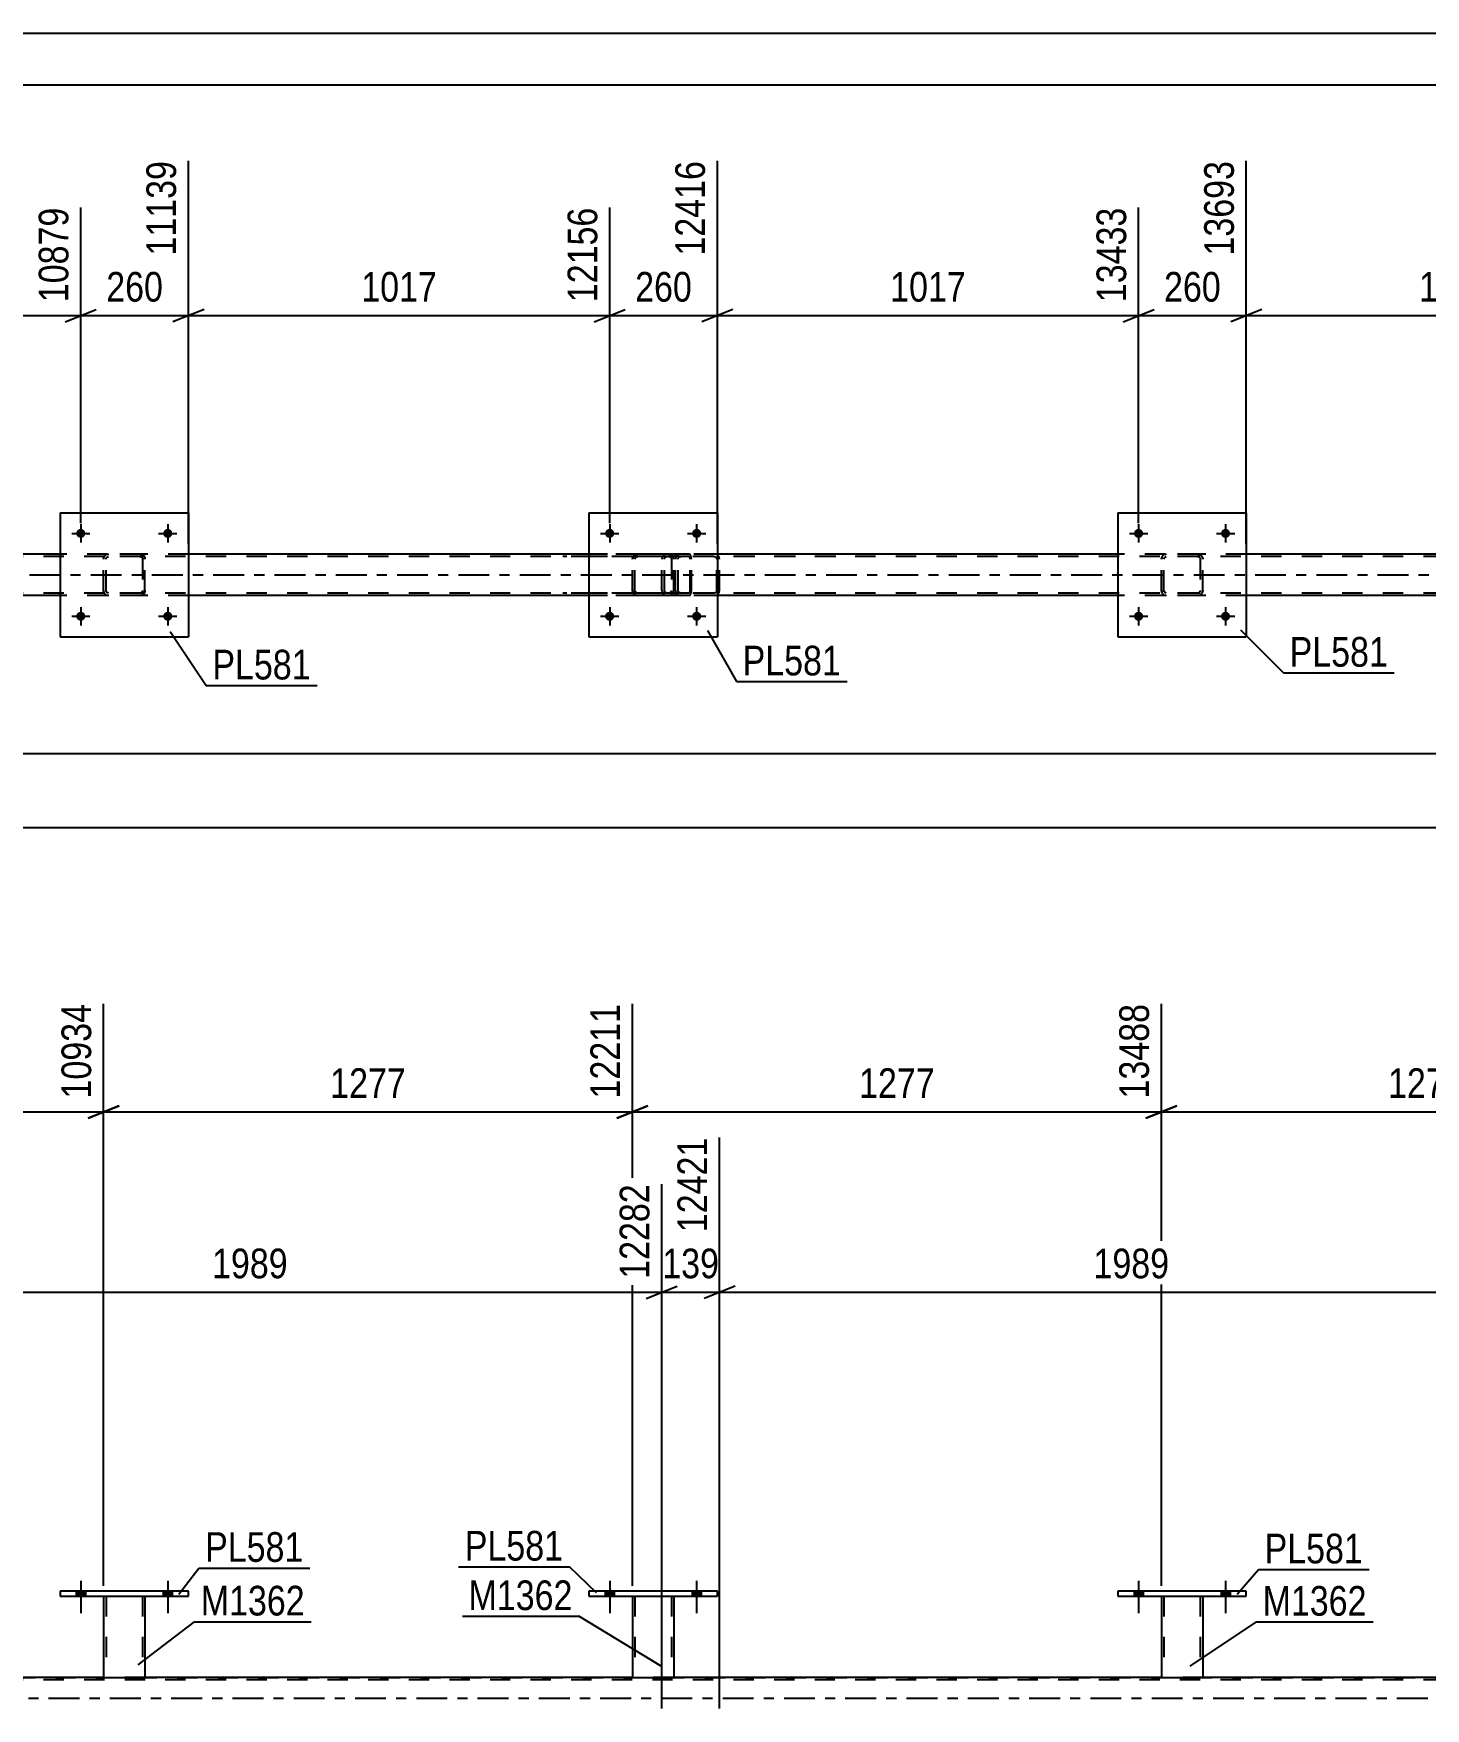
# Model space of a CAD drawing. Header units: millimetres. Extents: x 0 to 841, y 0 to 594.
# Drawn here: x 479.1 to 613.5, y 432.3 to 594 of the extents above; entities that cross this region are included whole.
import ezdxf

# ---------------------------------------------------------------- set-up
doc = ezdxf.new("R2010")
doc.units = ezdxf.units.MM
doc.linetypes.add('DXK_LINE_DOT2', pattern=[3.9198, 1.9599, -1.9599])
doc.linetypes.add('DXK_LINE_DOT3', pattern=[5.9187, 2.979, -0.9799, 0.9799, -0.9799])
doc.styles.add('Arial Narrow', font='ARIALN.TTF', dxfattribs={"height": 0.2})

# ---------------------------------------------------------------- blocks, each defined once
blk = doc.blocks.new('Unknown-103655098-1133')
at = {"color": 5, "linetype": 'Continuous'}
for p, q in [((841, 594), (0, 594)), ((836, 589), (5, 589))]:
    blk.add_line(p, q, dxfattribs=at)
blk = doc.blocks.new('Bolt-103655098-2986 - 2877')
at = {"linetype": 'Continuous'}
for points in [[(484.09, 545.73, -1), (483.21, 545.73, -1)], [(492.49, 545.73, -1), (491.61, 545.73, -1)]]:
    blk.add_hatch(color=1, dxfattribs=at).paths.add_polyline_path(points)
at = {"color": 1, "linetype": 'Continuous'}
for p, q in [((482.77, 545.73), (484.53, 545.73)), ((483.65, 546.61), (483.65, 544.85)), ((491.17, 545.73), (492.93, 545.73)), ((492.05, 546.61), (492.05, 544.85))]:
    blk.add_line(p, q, dxfattribs=at)
blk = doc.blocks.new('Part-103655098-2922 - 2877')
at = {"color": 7, "linetype": 'DXK_LINE_DOT2'}
for p, q in [((541.12, 543.44), (541.08, 543.25)), ((541.59, 543.73), (541.4, 543.7)), ((541.41, 543.42), (541.49, 543.47)), ((541.49, 543.47), (541.59, 543.49)), ((556.58, 543.73), (541.59, 543.73)), ((556.58, 543.49), (541.59, 543.49)), ((545.02, 543.7), (544.83, 543.73)), ((544.83, 543.49), (544.92, 543.47)), ((544.92, 543.47), (545.01, 543.42)), ((545.34, 543.25), (545.3, 543.44)), ((541.08, 540.21), (541.08, 543.25)), ((541.34, 543.25), (541.35, 543.34)), ((541.34, 540.21), (541.34, 543.25)), ((541.35, 543.34), (541.41, 543.42)), ((545.01, 543.42), (545.06, 543.34)), ((545.06, 543.34), (545.08, 543.25)), ((545.08, 540.21), (545.08, 543.25)), ((545.34, 540.21), (545.34, 543.25)), ((541.08, 540.21), (541.12, 540.03)), ((541.35, 540.12), (541.34, 540.21)), ((545.08, 540.21), (545.06, 540.12)), ((545.3, 540.03), (545.34, 540.21)), ((541.41, 540.04), (541.35, 540.12)), ((541.4, 539.77), (541.59, 539.73)), ((541.49, 539.99), (541.41, 540.04)), ((541.59, 539.97), (541.49, 539.99)), ((556.58, 539.97), (541.59, 539.97)), ((556.58, 539.73), (541.59, 539.73)), ((544.92, 539.99), (544.83, 539.97)), ((544.83, 539.73), (545.02, 539.77)), ((545.01, 540.04), (544.92, 539.99)), ((545.06, 540.12), (545.01, 540.04))]:
    blk.add_line(p, q, dxfattribs=at)
for centre, start, end in [((541.57, 543.23), 110.7583, 155.68), ((544.85, 543.23), 24.32, 69.2417), ((541.57, 540.23), 204.32, 249.2417), ((544.85, 540.23), 290.7583, 335.68)]:
    blk.add_arc(centre, 0.496, start, end, dxfattribs=at)
blk = doc.blocks.new('Part-103655098-3042 - 2877')
at = {"color": 7, "linetype": 'DXK_LINE_DOT2'}
for p, q in [((588.01, 543.25), (588.05, 543.44)), ((588.05, 543.44), (588.01, 543.25)), ((588.31, 543.7), (588.49, 543.73)), ((588.49, 543.73), (588.31, 543.7)), ((588.33, 543.42), (588.4, 543.47)), ((588.4, 543.47), (588.49, 543.49)), ((591.53, 543.73), (588.49, 543.73)), ((591.53, 543.49), (588.49, 543.49)), ((591.53, 543.73), (591.72, 543.7)), ((591.72, 543.7), (591.53, 543.73)), ((591.53, 543.49), (591.63, 543.47)), ((591.63, 543.47), (591.7, 543.42)), ((591.98, 543.44), (592.01, 543.25)), ((592.01, 543.25), (591.98, 543.44)), ((588.01, 540.21), (588.01, 543.25)), ((588.25, 543.25), (588.27, 543.34)), ((588.25, 540.21), (588.25, 543.25)), ((588.27, 543.34), (588.33, 543.42)), ((591.7, 543.42), (591.76, 543.34)), ((591.76, 543.34), (591.77, 543.25)), ((591.77, 543.25), (591.77, 540.21)), ((592.01, 540.21), (592.01, 543.25)), ((588.05, 540.03), (588.01, 540.21)), ((588.01, 540.21), (588.05, 540.03)), ((588.27, 540.12), (588.25, 540.21)), ((591.77, 540.21), (591.76, 540.12)), ((592.01, 540.21), (591.98, 540.03)), ((591.98, 540.03), (592.01, 540.21)), ((588.33, 540.04), (588.27, 540.12)), ((588.49, 539.73), (588.31, 539.77)), ((588.31, 539.77), (588.49, 539.73)), ((588.4, 539.99), (588.33, 540.04)), ((588.49, 539.97), (588.4, 539.99)), ((591.53, 539.97), (588.49, 539.97)), ((591.53, 539.73), (588.49, 539.73)), ((591.63, 539.99), (591.53, 539.97)), ((591.72, 539.77), (591.53, 539.73)), ((591.53, 539.73), (591.72, 539.77)), ((591.7, 540.04), (591.63, 539.99)), ((591.76, 540.12), (591.7, 540.04))]:
    blk.add_line(p, q, dxfattribs=at)
at = {"color": 7, "linetype": 'DXK_LINE_DOT3'}
blk.add_line((590.01, 541.73), (590.01, 541.73), dxfattribs=at)
at = {"color": 7, "linetype": 'DXK_LINE_DOT2'}
for centre, start, end in [((588.49, 543.25), 112.5, 157.5), ((588.49, 543.25), 112.5, 157.5), ((591.53, 543.25), 22.5, 67.5), ((591.53, 543.25), 22.5, 67.5), ((588.49, 540.21), 202.5, 247.5), ((588.49, 540.21), 202.5, 247.5), ((591.53, 540.21), 292.5, 337.5), ((591.53, 540.21), 292.5, 337.5)]:
    blk.add_arc(centre, 0.48, start, end, dxfattribs=at)
blk = doc.blocks.new('Part-103655098-2914 - 2877')
at = {"color": 7, "linetype": 'DXK_LINE_DOT2'}
for p, q in [((748.56, 543.49), (105.81, 543.49)), ((494.05, 543.73), (481.65, 543.73)), ((545.13, 543.73), (532.73, 543.73)), ((596.21, 543.73), (583.81, 543.73)), ((748.56, 539.97), (105.81, 539.97)), ((494.05, 539.73), (481.65, 539.73)), ((545.13, 539.73), (532.73, 539.73)), ((596.21, 539.73), (583.81, 539.73))]:
    blk.add_line(p, q, dxfattribs=at)
at = {"color": 2, "linetype": 'Continuous'}
for p, q in [((481.65, 543.73), (442.97, 543.73)), ((532.73, 543.73), (494.05, 543.73)), ((583.81, 543.73), (545.13, 543.73)), ((634.9, 543.73), (596.21, 543.73)), ((481.65, 539.73), (442.97, 539.73)), ((532.73, 539.73), (494.05, 539.73)), ((583.81, 539.73), (545.13, 539.73)), ((634.9, 539.73), (596.21, 539.73))]:
    blk.add_line(p, q, dxfattribs=at)
at = {"color": 7, "linetype": 'DXK_LINE_DOT3'}
blk.add_line((105.81, 541.73), (748.56, 541.73), dxfattribs=at)
blk = doc.blocks.new('Part-103655098-2933 - 2877')
at = {"color": 7, "linetype": 'DXK_LINE_DOT2'}
for p, q in [((542.36, 543.73), (530.2, 543.73)), ((542.36, 543.49), (530.2, 543.49)), ((539.8, 543.44), (539.76, 543.25)), ((540.26, 543.73), (540.07, 543.7)), ((540.09, 543.42), (540.17, 543.47)), ((540.17, 543.47), (540.26, 543.49)), ((541.08, 543.49), (541.08, 543.73)), ((542.46, 543.7), (542.36, 543.73)), ((542.36, 543.49), (542.41, 543.47)), ((542.41, 543.47), (542.45, 543.42)), ((542.55, 543.59), (542.46, 543.7)), ((542.61, 543.44), (542.55, 543.59)), ((542.63, 543.25), (542.61, 543.44)), ((539.76, 540.21), (539.76, 543.25)), ((540.01, 543.25), (540.03, 543.34)), ((540.01, 540.21), (540.01, 543.25)), ((540.03, 543.34), (540.09, 543.42)), ((542.45, 543.42), (542.48, 543.34)), ((542.48, 543.34), (542.49, 543.25)), ((542.49, 540.21), (542.49, 543.25)), ((542.63, 540.21), (542.63, 543.25)), ((539.76, 540.21), (539.8, 540.03)), ((540.03, 540.12), (540.01, 540.21)), ((542.49, 540.21), (542.48, 540.12)), ((542.61, 540.03), (542.63, 540.21)), ((542.36, 539.97), (530.2, 539.97)), ((542.36, 539.73), (530.2, 539.73)), ((540.09, 540.04), (540.03, 540.12)), ((540.07, 539.77), (540.26, 539.73)), ((540.17, 539.99), (540.09, 540.04)), ((540.26, 539.97), (540.17, 539.99)), ((541.08, 539.73), (541.08, 539.97)), ((542.41, 539.99), (542.36, 539.97)), ((542.36, 539.73), (542.46, 539.77)), ((542.45, 540.04), (542.41, 539.99)), ((542.48, 540.12), (542.45, 540.04)), ((542.46, 539.77), (542.55, 539.87)), ((542.55, 539.87), (542.61, 540.03))]:
    blk.add_line(p, q, dxfattribs=at)
for centre, start, end in [((540.25, 543.24), 111.1941, 156.1506), ((540.25, 540.23), 203.8494, 248.8059)]:
    blk.add_arc(centre, 0.492, start, end, dxfattribs=at)
blk = doc.blocks.new('Bolt-103655098-2987 - 2877')
at = {"linetype": 'Continuous'}
for points in [[(484.09, 537.73, -1), (483.21, 537.73, -1)], [(492.49, 537.73, -1), (491.61, 537.73, -1)]]:
    blk.add_hatch(color=1, dxfattribs=at).paths.add_polyline_path(points)
at = {"color": 1, "linetype": 'Continuous'}
for p, q in [((483.65, 538.61), (483.65, 536.85)), ((492.05, 538.61), (492.05, 536.85)), ((482.77, 537.73), (484.53, 537.73)), ((491.17, 537.73), (492.93, 537.73))]:
    blk.add_line(p, q, dxfattribs=at)
blk = doc.blocks.new('Part-103655098-3010 - 2877')
at = {"color": 2, "linetype": 'Continuous'}
for p, q in [((532.73, 547.73), (532.73, 535.73)), ((532.73, 547.73), (545.13, 547.73)), ((545.13, 547.73), (545.13, 535.73)), ((532.73, 535.73), (545.13, 535.73))]:
    blk.add_line(p, q, dxfattribs=at)
blk = doc.blocks.new('Part-103655098-3011 - 2877')
at = {"color": 7, "linetype": 'DXK_LINE_DOT2'}
for p, q in [((536.93, 543.25), (536.97, 543.44)), ((536.97, 543.44), (536.93, 543.25)), ((537.23, 543.7), (537.41, 543.73)), ((537.41, 543.73), (537.23, 543.7)), ((537.24, 543.42), (537.32, 543.47)), ((537.32, 543.47), (537.41, 543.49)), ((540.45, 543.73), (537.41, 543.73)), ((540.45, 543.49), (537.41, 543.49)), ((540.45, 543.73), (540.64, 543.7)), ((540.64, 543.7), (540.45, 543.73)), ((540.45, 543.49), (540.55, 543.47)), ((540.55, 543.47), (540.62, 543.42)), ((540.9, 543.44), (540.93, 543.25)), ((540.93, 543.25), (540.9, 543.44)), ((536.93, 540.21), (536.93, 543.25)), ((537.17, 543.25), (537.19, 543.34)), ((537.17, 540.21), (537.17, 543.25)), ((537.19, 543.34), (537.24, 543.42)), ((540.62, 543.42), (540.68, 543.34)), ((540.68, 543.34), (540.69, 543.25)), ((540.69, 543.25), (540.69, 540.21)), ((540.93, 540.21), (540.93, 543.25)), ((536.97, 540.03), (536.93, 540.21)), ((536.93, 540.21), (536.97, 540.03)), ((537.19, 540.12), (537.17, 540.21)), ((540.69, 540.21), (540.68, 540.12)), ((540.93, 540.21), (540.9, 540.03)), ((540.9, 540.03), (540.93, 540.21)), ((537.24, 540.04), (537.19, 540.12)), ((537.41, 539.73), (537.23, 539.77)), ((537.23, 539.77), (537.41, 539.73)), ((537.32, 539.99), (537.24, 540.04)), ((537.41, 539.97), (537.32, 539.99)), ((540.45, 539.97), (537.41, 539.97)), ((540.45, 539.73), (537.41, 539.73)), ((540.55, 539.99), (540.45, 539.97)), ((540.64, 539.77), (540.45, 539.73)), ((540.45, 539.73), (540.64, 539.77)), ((540.62, 540.04), (540.55, 539.99)), ((540.68, 540.12), (540.62, 540.04))]:
    blk.add_line(p, q, dxfattribs=at)
at = {"color": 7, "linetype": 'DXK_LINE_DOT3'}
blk.add_line((538.93, 541.73), (538.93, 541.73), dxfattribs=at)
at = {"color": 7, "linetype": 'DXK_LINE_DOT2'}
for centre, start, end in [((537.41, 543.25), 112.5, 157.5), ((537.41, 543.25), 112.5, 157.5), ((540.45, 543.25), 22.5, 67.5), ((540.45, 543.25), 22.5, 67.5), ((537.41, 540.21), 202.5, 247.5), ((537.41, 540.21), 202.5, 247.5), ((540.45, 540.21), 292.5, 337.5), ((540.45, 540.21), 292.5, 337.5)]:
    blk.add_arc(centre, 0.48, start, end, dxfattribs=at)
blk = doc.blocks.new('Part-103655098-3016 - 2877')
at = {"color": 2, "linetype": 'Continuous'}
for p, q in [((481.65, 547.73), (481.65, 535.73)), ((481.65, 547.73), (494.05, 547.73)), ((494.05, 547.73), (494.05, 535.73)), ((481.65, 535.73), (494.05, 535.73))]:
    blk.add_line(p, q, dxfattribs=at)
blk = doc.blocks.new('Part-103655098-3017 - 2877')
at = {"color": 7, "linetype": 'DXK_LINE_DOT2'}
for p, q in [((485.85, 543.25), (485.89, 543.44)), ((485.89, 543.44), (485.85, 543.25)), ((486.15, 543.7), (486.33, 543.73)), ((486.33, 543.73), (486.15, 543.7)), ((486.16, 543.42), (486.24, 543.47)), ((486.24, 543.47), (486.33, 543.49)), ((489.37, 543.73), (486.33, 543.73)), ((489.37, 543.49), (486.33, 543.49)), ((489.37, 543.73), (489.56, 543.7)), ((489.56, 543.7), (489.37, 543.73)), ((489.37, 543.49), (489.47, 543.47)), ((489.47, 543.47), (489.54, 543.42)), ((489.82, 543.44), (489.85, 543.25)), ((489.85, 543.25), (489.82, 543.44)), ((485.85, 540.21), (485.85, 543.25)), ((486.09, 543.25), (486.11, 543.34)), ((486.09, 540.21), (486.09, 543.25)), ((486.11, 543.34), (486.16, 543.42)), ((489.54, 543.42), (489.6, 543.34)), ((489.6, 543.34), (489.61, 543.25)), ((489.61, 543.25), (489.61, 540.21)), ((489.85, 540.21), (489.85, 543.25)), ((485.89, 540.03), (485.85, 540.21)), ((485.85, 540.21), (485.89, 540.03)), ((486.11, 540.12), (486.09, 540.21)), ((489.61, 540.21), (489.6, 540.12)), ((489.85, 540.21), (489.82, 540.03)), ((489.82, 540.03), (489.85, 540.21)), ((486.16, 540.04), (486.11, 540.12)), ((486.33, 539.73), (486.15, 539.77)), ((486.15, 539.77), (486.33, 539.73)), ((486.24, 539.99), (486.16, 540.04)), ((486.33, 539.97), (486.24, 539.99)), ((489.37, 539.97), (486.33, 539.97)), ((489.37, 539.73), (486.33, 539.73)), ((489.47, 539.99), (489.37, 539.97)), ((489.56, 539.77), (489.37, 539.73)), ((489.37, 539.73), (489.56, 539.77)), ((489.54, 540.04), (489.47, 539.99)), ((489.6, 540.12), (489.54, 540.04))]:
    blk.add_line(p, q, dxfattribs=at)
at = {"color": 7, "linetype": 'DXK_LINE_DOT3'}
blk.add_line((487.85, 541.73), (487.85, 541.73), dxfattribs=at)
at = {"color": 7, "linetype": 'DXK_LINE_DOT2'}
for centre, start, end in [((486.33, 543.25), 112.5, 157.5), ((486.33, 543.25), 112.5, 157.5), ((489.37, 543.25), 22.5, 67.5), ((489.37, 543.25), 22.5, 67.5), ((486.33, 540.21), 202.5, 247.5), ((486.33, 540.21), 202.5, 247.5), ((489.37, 540.21), 292.5, 337.5), ((489.37, 540.21), 292.5, 337.5)]:
    blk.add_arc(centre, 0.48, start, end, dxfattribs=at)
blk = doc.blocks.new('Part-103655098-3041 - 2877')
at = {"color": 2, "linetype": 'Continuous'}
for p, q in [((583.81, 547.73), (583.81, 535.73)), ((583.81, 547.73), (596.21, 547.73)), ((596.21, 547.73), (596.21, 535.73)), ((583.81, 535.73), (596.21, 535.73))]:
    blk.add_line(p, q, dxfattribs=at)
blk = doc.blocks.new('Bolt-103655098-3081 - 2877')
at = {"linetype": 'Continuous'}
for points in [[(586.25, 545.73, -1), (585.37, 545.73, -1)], [(594.65, 545.73, -1), (593.77, 545.73, -1)]]:
    blk.add_hatch(color=1, dxfattribs=at).paths.add_polyline_path(points)
at = {"color": 1, "linetype": 'Continuous'}
for p, q in [((584.93, 545.73), (586.69, 545.73)), ((585.81, 546.61), (585.81, 544.85)), ((593.33, 545.73), (595.09, 545.73)), ((594.21, 546.61), (594.21, 544.85))]:
    blk.add_line(p, q, dxfattribs=at)
blk = doc.blocks.new('Bolt-103655098-3082 - 2877')
at = {"linetype": 'Continuous'}
for points in [[(586.25, 537.73, -1), (585.37, 537.73, -1)], [(594.65, 537.73, -1), (593.77, 537.73, -1)]]:
    blk.add_hatch(color=1, dxfattribs=at).paths.add_polyline_path(points)
at = {"color": 1, "linetype": 'Continuous'}
for p, q in [((585.81, 538.61), (585.81, 536.85)), ((594.21, 538.61), (594.21, 536.85)), ((584.93, 537.73), (586.69, 537.73)), ((593.33, 537.73), (595.09, 537.73))]:
    blk.add_line(p, q, dxfattribs=at)
blk = doc.blocks.new('Bolt-103655098-3083 - 2877')
at = {"linetype": 'Continuous'}
for points in [[(535.17, 545.73, -1), (534.29, 545.73, -1)], [(543.57, 545.73, -1), (542.69, 545.73, -1)]]:
    blk.add_hatch(color=1, dxfattribs=at).paths.add_polyline_path(points)
at = {"color": 1, "linetype": 'Continuous'}
for p, q in [((533.85, 545.73), (535.61, 545.73)), ((534.73, 546.61), (534.73, 544.85)), ((542.25, 545.73), (544.01, 545.73)), ((543.13, 546.61), (543.13, 544.85))]:
    blk.add_line(p, q, dxfattribs=at)
blk = doc.blocks.new('Bolt-103655098-3084 - 2877')
at = {"linetype": 'Continuous'}
for points in [[(535.17, 537.73, -1), (534.29, 537.73, -1)], [(543.57, 537.73, -1), (542.69, 537.73, -1)]]:
    blk.add_hatch(color=1, dxfattribs=at).paths.add_polyline_path(points)
at = {"color": 1, "linetype": 'Continuous'}
for p, q in [((534.73, 538.61), (534.73, 536.85)), ((543.13, 538.61), (543.13, 536.85)), ((533.85, 537.73), (535.61, 537.73)), ((542.25, 537.73), (544.01, 537.73))]:
    blk.add_line(p, q, dxfattribs=at)
blk = doc.blocks.new('Bolt-103655098-3781 - 3748')
at = {"linetype": 'Continuous'}
for points in [[(483.21, 443.11), (484.09, 443.11), (484.09, 443.59), (483.21, 443.59)], [(491.61, 443.11), (492.49, 443.11), (492.49, 443.59), (491.61, 443.59)]]:
    blk.add_hatch(color=1, dxfattribs=at).paths.add_polyline_path(points)
at = {"color": 1, "linetype": 'Continuous'}
for p, q in [((483.21, 443.59), (483.21, 443.11)), ((483.65, 444.59), (483.65, 441.47)), ((484.09, 443.59), (484.09, 443.11)), ((491.61, 443.59), (491.61, 443.11)), ((492.05, 444.59), (492.05, 441.47)), ((492.49, 443.59), (492.49, 443.11))]:
    blk.add_line(p, q, dxfattribs=at)
blk = doc.blocks.new('Bolt-103655098-3762 - 3748')
at = {"linetype": 'Continuous'}
for points in [[(534.29, 443.11), (535.17, 443.11), (535.17, 443.59), (534.29, 443.59)], [(542.69, 443.11), (543.57, 443.11), (543.57, 443.59), (542.69, 443.59)]]:
    blk.add_hatch(color=1, dxfattribs=at).paths.add_polyline_path(points)
at = {"color": 1, "linetype": 'Continuous'}
for p, q in [((534.29, 443.59), (534.29, 443.11)), ((534.73, 444.59), (534.73, 441.47)), ((535.17, 443.59), (535.17, 443.11)), ((542.69, 443.59), (542.69, 443.11)), ((543.13, 444.59), (543.13, 441.47)), ((543.57, 443.59), (543.57, 443.11))]:
    blk.add_line(p, q, dxfattribs=at)
blk = doc.blocks.new('Bolt-103655098-3763 - 3748')
at = {"linetype": 'Continuous'}
for points in [[(585.37, 443.11), (586.25, 443.11), (586.25, 443.59), (585.37, 443.59)], [(593.77, 443.11), (594.65, 443.11), (594.65, 443.59), (593.77, 443.59)]]:
    blk.add_hatch(color=1, dxfattribs=at).paths.add_polyline_path(points)
at = {"color": 1, "linetype": 'Continuous'}
for p, q in [((585.37, 443.59), (585.37, 443.11)), ((585.81, 444.59), (585.81, 441.47)), ((586.25, 443.59), (586.25, 443.11)), ((593.77, 443.59), (593.77, 443.11)), ((594.21, 444.59), (594.21, 441.47)), ((594.65, 443.59), (594.65, 443.11))]:
    blk.add_line(p, q, dxfattribs=at)
blk = doc.blocks.new('Bolt-103655098-3764 - 3748')
at = {"linetype": 'Continuous'}
for points in [[(585.37, 443.11), (586.25, 443.11), (586.25, 443.59), (585.37, 443.59)], [(593.77, 443.11), (594.65, 443.11), (594.65, 443.59), (593.77, 443.59)]]:
    blk.add_hatch(color=1, dxfattribs=at).paths.add_polyline_path(points)
at = {"color": 1, "linetype": 'Continuous'}
for p, q in [((585.37, 443.59), (585.37, 443.11)), ((585.81, 444.59), (585.81, 441.47)), ((586.25, 443.59), (586.25, 443.11)), ((593.77, 443.59), (593.77, 443.11)), ((594.21, 444.59), (594.21, 441.47)), ((594.65, 443.59), (594.65, 443.11))]:
    blk.add_line(p, q, dxfattribs=at)
blk = doc.blocks.new('Part-103655098-3855 - 3748')
at = {"color": 2, "linetype": 'Continuous'}
for p, q in [((536.93, 443.11), (536.93, 435.27)), ((540.93, 443.11), (540.93, 435.27)), ((536.93, 435.27), (540.93, 435.27))]:
    blk.add_line(p, q, dxfattribs=at)
at = {"color": 7, "linetype": 'DXK_LINE_DOT2'}
for p, q in [((536.93, 443.11), (540.93, 443.11)), ((536.93, 443.11), (536.93, 443.11)), ((536.93, 443.11), (536.93, 443.11)), ((537.17, 443.11), (537.17, 435.27)), ((540.69, 443.11), (540.69, 435.27)), ((540.93, 443.11), (540.93, 443.11)), ((540.93, 443.11), (540.93, 443.11)), ((540.64, 435.27), (540.68, 435.27)), ((540.64, 435.27), (540.68, 435.27)), ((540.68, 435.27), (540.69, 435.27)), ((540.68, 435.27), (540.69, 435.27))]:
    blk.add_line(p, q, dxfattribs=at)
blk = doc.blocks.new('Bolt-103655098-3782 - 3748')
at = {"linetype": 'Continuous'}
for points in [[(483.21, 443.11), (484.09, 443.11), (484.09, 443.59), (483.21, 443.59)], [(491.61, 443.11), (492.49, 443.11), (492.49, 443.59), (491.61, 443.59)]]:
    blk.add_hatch(color=1, dxfattribs=at).paths.add_polyline_path(points)
at = {"color": 1, "linetype": 'Continuous'}
for p, q in [((483.21, 443.59), (483.21, 443.11)), ((483.65, 444.59), (483.65, 441.47)), ((484.09, 443.59), (484.09, 443.11)), ((491.61, 443.59), (491.61, 443.11)), ((492.05, 444.59), (492.05, 441.47)), ((492.49, 443.59), (492.49, 443.11))]:
    blk.add_line(p, q, dxfattribs=at)
blk = doc.blocks.new('Bolt-103655098-3783 - 3748')
at = {"linetype": 'Continuous'}
for points in [[(534.29, 443.11), (535.17, 443.11), (535.17, 443.59), (534.29, 443.59)], [(542.69, 443.11), (543.57, 443.11), (543.57, 443.59), (542.69, 443.59)]]:
    blk.add_hatch(color=1, dxfattribs=at).paths.add_polyline_path(points)
at = {"color": 1, "linetype": 'Continuous'}
for p, q in [((534.29, 443.59), (534.29, 443.11)), ((534.73, 444.59), (534.73, 441.47)), ((535.17, 443.59), (535.17, 443.11)), ((542.69, 443.59), (542.69, 443.11)), ((543.13, 444.59), (543.13, 441.47)), ((543.57, 443.59), (543.57, 443.11))]:
    blk.add_line(p, q, dxfattribs=at)
blk = doc.blocks.new('Part-103655098-3860 - 3748')
at = {"color": 2, "linetype": 'Continuous'}
for p, q in [((532.73, 443.59), (532.73, 443.11)), ((545.13, 443.59), (532.73, 443.59)), ((545.13, 443.11), (545.13, 443.59)), ((532.73, 443.11), (545.13, 443.11))]:
    blk.add_line(p, q, dxfattribs=at)
blk = doc.blocks.new('Part-103655098-3912 - 3748')
at = {"color": 2, "linetype": 'Continuous'}
for p, q in [((485.85, 443.11), (485.85, 435.27)), ((489.85, 443.11), (489.85, 435.27)), ((485.85, 435.27), (489.85, 435.27))]:
    blk.add_line(p, q, dxfattribs=at)
at = {"color": 7, "linetype": 'DXK_LINE_DOT2'}
for p, q in [((485.85, 443.11), (489.85, 443.11)), ((485.85, 443.11), (485.85, 443.11)), ((485.85, 443.11), (485.85, 443.11)), ((486.09, 443.11), (486.09, 435.27)), ((489.61, 443.11), (489.61, 435.27)), ((489.85, 443.11), (489.85, 443.11)), ((489.85, 443.11), (489.85, 443.11)), ((489.56, 435.27), (489.6, 435.27)), ((489.56, 435.27), (489.6, 435.27)), ((489.6, 435.27), (489.61, 435.27)), ((489.6, 435.27), (489.61, 435.27))]:
    blk.add_line(p, q, dxfattribs=at)
blk = doc.blocks.new('Part-103655098-3870 - 3748')
at = {"color": 2, "linetype": 'Continuous'}
for p, q in [((588.01, 443.11), (588.01, 435.27)), ((592.01, 443.11), (592.01, 435.27)), ((588.01, 435.27), (592.01, 435.27))]:
    blk.add_line(p, q, dxfattribs=at)
at = {"color": 7, "linetype": 'DXK_LINE_DOT2'}
for p, q in [((588.01, 443.11), (592.01, 443.11)), ((588.01, 443.11), (588.01, 443.11)), ((588.01, 443.11), (588.01, 443.11)), ((588.25, 443.11), (588.25, 435.27)), ((591.77, 443.11), (591.77, 435.27)), ((592.01, 443.11), (592.01, 443.11)), ((592.01, 443.11), (592.01, 443.11)), ((591.72, 435.27), (591.76, 435.27)), ((591.72, 435.27), (591.76, 435.27)), ((591.76, 435.27), (591.77, 435.27)), ((591.76, 435.27), (591.77, 435.27))]:
    blk.add_line(p, q, dxfattribs=at)
blk = doc.blocks.new('Part-103655098-3875 - 3748')
at = {"color": 2, "linetype": 'Continuous'}
for p, q in [((583.81, 443.59), (583.81, 443.11)), ((596.21, 443.59), (583.81, 443.59)), ((596.21, 443.11), (596.21, 443.59)), ((583.81, 443.11), (596.21, 443.11))]:
    blk.add_line(p, q, dxfattribs=at)
blk = doc.blocks.new('Part-103655098-3917 - 3748')
at = {"color": 2, "linetype": 'Continuous'}
for p, q in [((481.65, 443.59), (481.65, 443.11)), ((494.05, 443.59), (481.65, 443.59)), ((494.05, 443.11), (494.05, 443.59)), ((481.65, 443.11), (494.05, 443.11))]:
    blk.add_line(p, q, dxfattribs=at)
blk = doc.blocks.new('Part-103655098-3988 - 3748')
at = {"color": 7, "linetype": 'DXK_LINE_DOT2'}
for p, q in [((179.37, 435.27), (748.56, 435.27)), ((489.85, 435.27), (485.85, 435.27)), ((540.93, 435.27), (536.93, 435.27)), ((592.02, 435.27), (588.01, 435.27)), ((748.56, 435.03), (48.48, 435.03))]:
    blk.add_line(p, q, dxfattribs=at)
at = {"color": 2, "linetype": 'Continuous'}
for p, q in [((485.85, 435.27), (438.77, 435.27)), ((536.93, 435.27), (489.85, 435.27)), ((588.01, 435.27), (540.93, 435.27)), ((639.1, 435.27), (592.02, 435.27))]:
    blk.add_line(p, q, dxfattribs=at)
at = {"color": 7, "linetype": 'DXK_LINE_DOT3'}
blk.add_line((48.48, 433.27), (748.56, 433.27), dxfattribs=at)
blk = doc.blocks.new('StraightDimension-103655098-3286 - 2877')
at = {"color": 7, "linetype": 'Continuous'}
for p, q in [((442.97, 544.73), (442.97, 579.87)), ((483.65, 546.73), (483.65, 577.2)), ((444.47, 567.36), (441.47, 566.16)), ((442.97, 566.76), (483.65, 566.76)), ((482.15, 566.16), (485.15, 567.36))]:
    blk.add_line(p, q, dxfattribs=at)
at = {"color": 0, "linetype": 'Continuous'}
blk.add_wipeout([(483.05, 577.8), (478.85, 577.8), (478.85, 567.46), (483.05, 567.46)], dxfattribs=at)
at = {"color": 0}
blk.add_wipeout([(467.57, 567.51), (467.57, 571.71), (459.06, 571.71), (459.06, 567.51)], dxfattribs=at)
at = {"color": 3, "linetype": 'Continuous', "style": 'Arial Narrow'}
blk.add_text('10879', height=2.863, rotation=90.0002, dxfattribs=at).set_placement((482.45, 568.06))
at = {"color": 3, "style": 'Arial Narrow'}
blk.add_text('1017', height=2.863, dxfattribs=at).set_placement((459.66, 568.11))
blk = doc.blocks.new('StraightDimension-103655098-8106 - 2877')
at = {"color": 7, "linetype": 'Continuous'}
blk.add_line((63.89, 524.48), (748.56, 524.48), dxfattribs=at)
blk = doc.blocks.new('StraightDimension-103655098-3178 - 2877')
at = {"color": 7, "linetype": 'Continuous'}
for p, q in [((596.21, 544.73), (596.21, 581.7)), ((636.9, 546.73), (636.9, 577.2)), ((597.71, 567.36), (594.71, 566.16)), ((596.21, 566.76), (636.9, 566.76)), ((635.4, 566.16), (638.4, 567.36))]:
    blk.add_line(p, q, dxfattribs=at)
at = {"color": 0, "linetype": 'Continuous'}
blk.add_wipeout([(636.3, 577.8), (632.1, 577.8), (632.1, 567.46), (636.3, 567.46)], dxfattribs=at)
at = {"color": 0}
blk.add_wipeout([(620.81, 567.51), (620.81, 571.71), (612.3, 571.71), (612.3, 567.51)], dxfattribs=at)
at = {"color": 3, "linetype": 'Continuous', "style": 'Arial Narrow'}
blk.add_text('14710', height=2.863, rotation=90.0002, dxfattribs=at).set_placement((635.7, 568.06))
at = {"color": 3, "style": 'Arial Narrow'}
blk.add_text('1017', height=2.863, dxfattribs=at).set_placement((612.9, 568.11))
blk = doc.blocks.new('StraightDimension-103655098-3196 - 2877')
at = {"color": 7, "linetype": 'Continuous'}
for p, q in [((596.21, 544.73), (596.21, 581.7)), ((585.81, 546.73), (585.81, 577.2)), ((584.31, 566.16), (587.31, 567.36)), ((585.81, 566.76), (596.21, 566.76)), ((597.71, 567.36), (594.71, 566.16))]:
    blk.add_line(p, q, dxfattribs=at)
at = {"color": 0}
blk.add_wipeout([(594.36, 567.51), (594.36, 571.71), (587.67, 571.71), (587.67, 567.51)], dxfattribs=at)
at = {"color": 3, "style": 'Arial Narrow'}
blk.add_text('260', height=2.863, dxfattribs=at).set_placement((588.27, 568.11))
at = {"color": 0, "linetype": 'Continuous'}
blk.add_wipeout([(595.61, 582.3), (591.41, 582.3), (591.41, 571.96), (595.61, 571.96)], dxfattribs=at)
at = {"color": 3, "linetype": 'Continuous', "style": 'Arial Narrow'}
blk.add_text('13693', height=2.863, rotation=90.0002, dxfattribs=at).set_placement((595.01, 572.56))
blk = doc.blocks.new('StraightDimension-103655098-3214 - 2877')
at = {"color": 7, "linetype": 'Continuous'}
for p, q in [((545.13, 544.73), (545.13, 581.7)), ((585.81, 546.73), (585.81, 577.2)), ((546.63, 567.36), (543.63, 566.16)), ((545.13, 566.76), (585.81, 566.76)), ((584.31, 566.16), (587.31, 567.36))]:
    blk.add_line(p, q, dxfattribs=at)
at = {"color": 0, "linetype": 'Continuous'}
blk.add_wipeout([(585.21, 577.8), (581.01, 577.8), (581.01, 567.46), (585.21, 567.46)], dxfattribs=at)
at = {"color": 0}
blk.add_wipeout([(569.73, 567.51), (569.73, 571.71), (561.22, 571.71), (561.22, 567.51)], dxfattribs=at)
at = {"color": 3, "linetype": 'Continuous', "style": 'Arial Narrow'}
blk.add_text('13433', height=2.863, rotation=90.0002, dxfattribs=at).set_placement((584.61, 568.06))
at = {"color": 3, "style": 'Arial Narrow'}
blk.add_text('1017', height=2.863, dxfattribs=at).set_placement((561.82, 568.11))
blk = doc.blocks.new('StraightDimension-103655098-3232 - 2877')
at = {"color": 7, "linetype": 'Continuous'}
for p, q in [((545.13, 544.73), (545.13, 581.7)), ((534.73, 546.73), (534.73, 577.2)), ((533.23, 566.16), (536.23, 567.36)), ((534.73, 566.76), (545.13, 566.76)), ((546.63, 567.36), (543.63, 566.16))]:
    blk.add_line(p, q, dxfattribs=at)
at = {"color": 0}
blk.add_wipeout([(543.28, 567.51), (543.28, 571.71), (536.59, 571.71), (536.59, 567.51)], dxfattribs=at)
at = {"color": 3, "style": 'Arial Narrow'}
blk.add_text('260', height=2.863, dxfattribs=at).set_placement((537.19, 568.11))
at = {"color": 0, "linetype": 'Continuous'}
blk.add_wipeout([(544.53, 582.3), (540.33, 582.3), (540.33, 571.96), (544.53, 571.96)], dxfattribs=at)
at = {"color": 3, "linetype": 'Continuous', "style": 'Arial Narrow'}
blk.add_text('12416', height=2.863, rotation=90.0002, dxfattribs=at).set_placement((543.93, 572.56))
blk = doc.blocks.new('StraightDimension-103655098-3250 - 2877')
at = {"color": 7, "linetype": 'Continuous'}
for p, q in [((494.05, 544.73), (494.05, 581.7)), ((534.73, 546.73), (534.73, 577.2)), ((495.55, 567.36), (492.55, 566.16)), ((494.05, 566.76), (534.73, 566.76)), ((533.23, 566.16), (536.23, 567.36))]:
    blk.add_line(p, q, dxfattribs=at)
at = {"color": 0, "linetype": 'Continuous'}
blk.add_wipeout([(534.13, 577.8), (529.93, 577.8), (529.93, 567.46), (534.13, 567.46)], dxfattribs=at)
at = {"color": 0}
blk.add_wipeout([(518.65, 567.51), (518.65, 571.71), (510.14, 571.71), (510.14, 567.51)], dxfattribs=at)
at = {"color": 3, "linetype": 'Continuous', "style": 'Arial Narrow'}
blk.add_text('12156', height=2.863, rotation=90.0002, dxfattribs=at).set_placement((533.53, 568.06))
at = {"color": 3, "style": 'Arial Narrow'}
blk.add_text('1017', height=2.863, dxfattribs=at).set_placement((510.74, 568.11))
blk = doc.blocks.new('StraightDimension-103655098-3268 - 2877')
at = {"color": 7, "linetype": 'Continuous'}
for p, q in [((494.05, 544.73), (494.05, 581.7)), ((483.65, 546.73), (483.65, 577.2)), ((482.15, 566.16), (485.15, 567.36)), ((483.65, 566.76), (494.05, 566.76)), ((495.55, 567.36), (492.55, 566.16))]:
    blk.add_line(p, q, dxfattribs=at)
at = {"color": 0}
blk.add_wipeout([(492.2, 567.51), (492.2, 571.71), (485.51, 571.71), (485.51, 567.51)], dxfattribs=at)
at = {"color": 3, "style": 'Arial Narrow'}
blk.add_text('260', height=2.863, dxfattribs=at).set_placement((486.11, 568.11))
at = {"color": 0, "linetype": 'Continuous'}
blk.add_wipeout([(493.45, 582.3), (489.25, 582.3), (489.25, 571.96), (493.45, 571.96)], dxfattribs=at)
at = {"color": 3, "linetype": 'Continuous', "style": 'Arial Narrow'}
blk.add_text('11139', height=2.863, rotation=90.0002, dxfattribs=at).set_placement((492.85, 572.56))
blk = doc.blocks.new('StraightDimension-103655098-3628 - 2877')
at = {"color": 7, "linetype": 'Continuous'}
blk.add_line((63.25, 517.33), (749.2, 517.33), dxfattribs=at)
blk = doc.blocks.new('StraightDimension-103655098-10876 - 3748')
at = {"color": 7, "linetype": 'Continuous'}
for p, q in [((545.34, 432.27), (545.34, 487.4)), ((539.76, 432.27), (539.76, 482.9)), ((538.26, 471.86), (541.26, 473.06)), ((539.76, 472.46), (545.34, 472.46)), ((546.84, 473.06), (543.84, 471.86))]:
    blk.add_line(p, q, dxfattribs=at)
at = {"color": 0}
blk.add_wipeout([(545.89, 473.21), (545.89, 477.41), (539.21, 477.41), (539.21, 473.21)], dxfattribs=at)
at = {"color": 3, "style": 'Arial Narrow'}
blk.add_text('139', height=2.863, dxfattribs=at).set_placement((539.81, 473.81))
at = {"color": 0, "linetype": 'Continuous'}
blk.add_wipeout([(544.74, 488), (540.54, 488), (540.54, 477.66), (544.74, 477.66)], dxfattribs=at)
at = {"color": 3, "linetype": 'Continuous', "style": 'Arial Narrow'}
blk.add_text('12421', height=2.863, rotation=90.0002, dxfattribs=at).set_placement((544.14, 478.26))
blk = doc.blocks.new('StraightDimension-103655098-8944 - 3748')
at = {"color": 7, "linetype": 'Continuous'}
for p, q in [((536.93, 444.11), (536.93, 500.31)), ((588.01, 444.11), (588.01, 500.31)), ((538.43, 490.47), (535.43, 489.27)), ((586.51, 489.27), (589.51, 490.47)), ((536.93, 489.87), (588.01, 489.87))]:
    blk.add_line(p, q, dxfattribs=at)
at = {"color": 0, "linetype": 'Continuous'}
blk.add_wipeout([(587.41, 500.91), (583.21, 500.91), (583.21, 490.57), (587.41, 490.57)], dxfattribs=at)
at = {"color": 0}
blk.add_wipeout([(566.73, 490.62), (566.73, 494.82), (558.22, 494.82), (558.22, 490.62)], dxfattribs=at)
at = {"color": 3, "linetype": 'Continuous', "style": 'Arial Narrow'}
blk.add_text('13488', height=2.863, rotation=90.0002, dxfattribs=at).set_placement((586.81, 491.17))
at = {"color": 3, "style": 'Arial Narrow'}
blk.add_text('1277', height=2.863, dxfattribs=at).set_placement((558.82, 491.22))
blk = doc.blocks.new('StraightDimension-103655098-8943 - 3748')
at = {"color": 7, "linetype": 'Continuous'}
for p, q in [((588.01, 444.11), (588.01, 500.31)), ((639.1, 444.11), (639.1, 500.31)), ((589.51, 490.47), (586.51, 489.27)), ((637.6, 489.27), (640.6, 490.47)), ((588.01, 489.87), (639.1, 489.87))]:
    blk.add_line(p, q, dxfattribs=at)
at = {"color": 0, "linetype": 'Continuous'}
blk.add_wipeout([(638.5, 500.91), (634.3, 500.91), (634.3, 490.57), (638.5, 490.57)], dxfattribs=at)
at = {"color": 0}
blk.add_wipeout([(617.81, 490.62), (617.81, 494.82), (609.3, 494.82), (609.3, 490.62)], dxfattribs=at)
at = {"color": 3, "linetype": 'Continuous', "style": 'Arial Narrow'}
blk.add_text('14765', height=2.863, rotation=90.0002, dxfattribs=at).set_placement((637.9, 491.17))
at = {"color": 3, "style": 'Arial Narrow'}
blk.add_text('1277', height=2.863, dxfattribs=at).set_placement((609.9, 491.22))
blk = doc.blocks.new('StraightDimension-103655098-8945 - 3748')
at = {"color": 7, "linetype": 'Continuous'}
for p, q in [((485.85, 444.11), (485.85, 500.31)), ((536.93, 444.11), (536.93, 500.31)), ((487.35, 490.47), (484.35, 489.27)), ((535.43, 489.27), (538.43, 490.47)), ((485.85, 489.87), (536.93, 489.87))]:
    blk.add_line(p, q, dxfattribs=at)
at = {"color": 0, "linetype": 'Continuous'}
blk.add_wipeout([(536.33, 500.91), (532.13, 500.91), (532.13, 490.57), (536.33, 490.57)], dxfattribs=at)
at = {"color": 0}
blk.add_wipeout([(515.65, 490.62), (515.65, 494.82), (507.14, 494.82), (507.14, 490.62)], dxfattribs=at)
at = {"color": 3, "linetype": 'Continuous', "style": 'Arial Narrow'}
blk.add_text('12211', height=2.863, rotation=90.0002, dxfattribs=at).set_placement((535.73, 491.17))
at = {"color": 3, "style": 'Arial Narrow'}
blk.add_text('1277', height=2.863, dxfattribs=at).set_placement((507.74, 491.22))
blk = doc.blocks.new('StraightDimension-103655098-8946 - 3748')
at = {"color": 7, "linetype": 'Continuous'}
for p, q in [((485.85, 444.11), (485.85, 500.31)), ((434.77, 444.11), (434.77, 498.48)), ((436.27, 490.47), (433.27, 489.27)), ((484.35, 489.27), (487.35, 490.47)), ((434.77, 489.87), (485.85, 489.87))]:
    blk.add_line(p, q, dxfattribs=at)
at = {"color": 0, "linetype": 'Continuous'}
blk.add_wipeout([(485.25, 500.91), (481.05, 500.91), (481.05, 490.57), (485.25, 490.57)], dxfattribs=at)
at = {"color": 0}
blk.add_wipeout([(464.57, 490.62), (464.57, 494.82), (456.06, 494.82), (456.06, 490.62)], dxfattribs=at)
at = {"color": 3, "linetype": 'Continuous', "style": 'Arial Narrow'}
blk.add_text('10934', height=2.863, rotation=90.0002, dxfattribs=at).set_placement((484.65, 491.17))
at = {"color": 3, "style": 'Arial Narrow'}
blk.add_text('1277', height=2.863, dxfattribs=at).set_placement((456.66, 491.22))
blk = doc.blocks.new('StraightDimension-103655098-10875 - 3748')
at = {"color": 7, "linetype": 'Continuous'}
for p, q in [((545.34, 432.27), (545.34, 487.4)), ((624.9, 432.27), (624.9, 482.9)), ((546.84, 473.06), (543.84, 471.86)), ((545.34, 472.46), (624.9, 472.46)), ((623.4, 471.86), (626.4, 473.06))]:
    blk.add_line(p, q, dxfattribs=at)
at = {"color": 0, "linetype": 'Continuous'}
blk.add_wipeout([(624.3, 483.5), (620.1, 483.5), (620.1, 473.16), (624.3, 473.16)], dxfattribs=at)
at = {"color": 0}
blk.add_wipeout([(589.37, 473.21), (589.37, 477.41), (580.86, 477.41), (580.86, 473.21)], dxfattribs=at)
at = {"color": 3, "linetype": 'Continuous', "style": 'Arial Narrow'}
blk.add_text('14410', height=2.863, rotation=90.0002, dxfattribs=at).set_placement((623.7, 473.76))
at = {"color": 3, "style": 'Arial Narrow'}
blk.add_text('1989', height=2.863, dxfattribs=at).set_placement((581.46, 473.81))
blk = doc.blocks.new('StraightDimension-103655098-10877 - 3748')
at = {"color": 7, "linetype": 'Continuous'}
for p, q in [((460.2, 432.27), (460.2, 487.4)), ((539.76, 432.27), (539.76, 482.9)), ((461.7, 473.06), (458.7, 471.86)), ((460.2, 472.46), (539.76, 472.46)), ((538.26, 471.86), (541.26, 473.06))]:
    blk.add_line(p, q, dxfattribs=at)
at = {"color": 0, "linetype": 'Continuous'}
blk.add_wipeout([(539.16, 483.5), (534.96, 483.5), (534.96, 473.16), (539.16, 473.16)], dxfattribs=at)
at = {"color": 0}
blk.add_wipeout([(504.24, 473.21), (504.24, 477.41), (495.73, 477.41), (495.73, 473.21)], dxfattribs=at)
at = {"color": 3, "linetype": 'Continuous', "style": 'Arial Narrow'}
blk.add_text('12282', height=2.863, rotation=90.0002, dxfattribs=at).set_placement((538.56, 473.76))
at = {"color": 3, "style": 'Arial Narrow'}
blk.add_text('1989', height=2.863, dxfattribs=at).set_placement((496.33, 473.81))
blk = doc.blocks.new('Mark-103655098-3006 - 2877')
at = {"color": 0}
blk.add_wipeout([(557.07, 532.02), (557.07, 535.02), (547.57, 535.02), (547.57, 532.02)], dxfattribs=at)
blk.add_wipeout([(557.07, 532.02), (557.07, 535.02), (547.57, 535.02), (547.57, 532.02)], dxfattribs=at)
at = {"color": 30, "linetype": 'Continuous'}
for p, q in [((544.19, 536.34), (546.97, 531.42)), ((546.97, 531.42), (557.67, 531.42))]:
    blk.add_line(p, q, dxfattribs=at)
at = {"color": 3, "style": 'Arial Narrow'}
blk.add_text('PL581', height=2.863, dxfattribs=at).set_placement((547.57, 532.02))
blk = doc.blocks.new('Mark-103655098-3037 - 2877')
at = {"color": 0}
blk.add_wipeout([(609.9, 532.86), (609.9, 535.86), (600.4, 535.86), (600.4, 532.86)], dxfattribs=at)
blk.add_wipeout([(609.9, 532.86), (609.9, 535.86), (600.4, 535.86), (600.4, 532.86)], dxfattribs=at)
at = {"color": 30, "linetype": 'Continuous'}
for p, q in [((595.66, 536.42), (599.8, 532.26)), ((599.8, 532.26), (610.5, 532.26))]:
    blk.add_line(p, q, dxfattribs=at)
at = {"color": 3, "style": 'Arial Narrow'}
blk.add_text('PL581', height=2.863, dxfattribs=at).set_placement((600.4, 532.86))
blk = doc.blocks.new('Mark-103655098-3012 - 2877')
at = {"color": 0}
blk.add_wipeout([(505.87, 531.63), (505.87, 534.63), (496.36, 534.63), (496.36, 531.63)], dxfattribs=at)
blk.add_wipeout([(505.87, 531.63), (505.87, 534.63), (496.36, 534.63), (496.36, 531.63)], dxfattribs=at)
at = {"color": 30, "linetype": 'Continuous'}
for p, q in [((492.28, 536.25), (495.76, 531.03)), ((495.76, 531.03), (506.47, 531.03))]:
    blk.add_line(p, q, dxfattribs=at)
at = {"color": 3, "style": 'Arial Narrow'}
blk.add_text('PL581', height=2.863, dxfattribs=at).set_placement((496.36, 531.63))
blk = doc.blocks.new('Mark-103655098-3866 - 3748')
at = {"color": 0}
blk.add_wipeout([(607.85, 441.23), (607.85, 444.23), (597.79, 444.23), (597.79, 441.23)], dxfattribs=at)
blk.add_wipeout([(607.85, 441.23), (607.85, 444.23), (597.79, 444.23), (597.79, 441.23)], dxfattribs=at)
at = {"color": 30, "linetype": 'Continuous'}
for p, q in [((590.79, 436.37), (597.19, 440.63)), ((597.19, 440.63), (608.45, 440.63))]:
    blk.add_line(p, q, dxfattribs=at)
at = {"color": 3, "style": 'Arial Narrow'}
blk.add_text('M1362', height=2.863, dxfattribs=at).set_placement((597.79, 441.23))
blk = doc.blocks.new('Mark-103655098-3851 - 3748')
at = {"color": 0}
blk.add_wipeout([(531.15, 441.77), (531.15, 444.77), (521.1, 444.77), (521.1, 441.77)], dxfattribs=at)
blk.add_wipeout([(531.15, 441.77), (531.15, 444.77), (521.1, 444.77), (521.1, 441.77)], dxfattribs=at)
at = {"color": 30, "linetype": 'Continuous'}
for p in [(520.5, 441.17), (539.71, 436.37)]:
    blk.add_line(p, (531.75, 441.17), dxfattribs=at)
at = {"color": 3, "style": 'Arial Narrow'}
blk.add_text('M1362', height=2.863, dxfattribs=at).set_placement((521.1, 441.77))
blk = doc.blocks.new('Mark-103655098-3856 - 3748')
at = {"color": 0}
blk.add_wipeout([(530.24, 446.55), (530.24, 449.55), (520.74, 449.55), (520.74, 446.55)], dxfattribs=at)
blk.add_wipeout([(530.24, 446.55), (530.24, 449.55), (520.74, 449.55), (520.74, 446.55)], dxfattribs=at)
at = {"color": 30, "linetype": 'Continuous'}
for p in [(520.14, 445.95), (533.47, 443.45)]:
    blk.add_line(p, (530.84, 445.95), dxfattribs=at)
at = {"color": 3, "style": 'Arial Narrow'}
blk.add_text('PL581', height=2.863, dxfattribs=at).set_placement((520.74, 446.55))
blk = doc.blocks.new('Mark-103655098-3871 - 3748')
at = {"color": 0}
blk.add_wipeout([(607.49, 446.28), (607.49, 449.28), (597.98, 449.28), (597.98, 446.28)], dxfattribs=at)
blk.add_wipeout([(607.49, 446.28), (607.49, 449.28), (597.98, 449.28), (597.98, 446.28)], dxfattribs=at)
at = {"color": 30, "linetype": 'Continuous'}
for p, q in [((595.33, 443.31), (597.38, 445.68)), ((597.38, 445.68), (608.09, 445.68))]:
    blk.add_line(p, q, dxfattribs=at)
at = {"color": 3, "style": 'Arial Narrow'}
blk.add_text('PL581', height=2.863, dxfattribs=at).set_placement((597.98, 446.28))
blk = doc.blocks.new('Mark-103655098-3908 - 3748')
at = {"color": 0}
blk.add_wipeout([(505.29, 441.25), (505.29, 444.25), (495.24, 444.25), (495.24, 441.25)], dxfattribs=at)
blk.add_wipeout([(505.29, 441.25), (505.29, 444.25), (495.24, 444.25), (495.24, 441.25)], dxfattribs=at)
at = {"color": 30, "linetype": 'Continuous'}
for p, q in [((489.2, 436.49), (494.64, 440.65)), ((494.64, 440.65), (505.89, 440.65))]:
    blk.add_line(p, q, dxfattribs=at)
at = {"color": 3, "style": 'Arial Narrow'}
blk.add_text('M1362', height=2.863, dxfattribs=at).set_placement((495.24, 441.25))
blk = doc.blocks.new('Mark-103655098-3913 - 3748')
at = {"color": 0}
blk.add_wipeout([(505.17, 446.43), (505.17, 449.43), (495.66, 449.43), (495.66, 446.43)], dxfattribs=at)
blk.add_wipeout([(505.17, 446.43), (505.17, 449.43), (495.66, 449.43), (495.66, 446.43)], dxfattribs=at)
at = {"color": 30, "linetype": 'Continuous'}
for p, q in [((493.13, 443.31), (495.06, 445.83)), ((495.06, 445.83), (505.77, 445.83))]:
    blk.add_line(p, q, dxfattribs=at)
at = {"color": 3, "style": 'Arial Narrow'}
blk.add_text('PL581', height=2.863, dxfattribs=at).set_placement((495.66, 446.43))

msp = doc.modelspace()

# ---------------------------------------------------------------- block references
for name in ['Unknown-103655098-1133', 'Part-103655098-3016 - 2877', 'Part-103655098-3010 - 2877', 'Part-103655098-3041 - 2877', 'Part-103655098-2914 - 2877', 'Bolt-103655098-2986 - 2877', 'Bolt-103655098-3083 - 2877', 'Bolt-103655098-3081 - 2877', 'Part-103655098-3017 - 2877', 'Part-103655098-2933 - 2877', 'Part-103655098-3011 - 2877', 'Part-103655098-2922 - 2877', 'Part-103655098-3042 - 2877', 'Bolt-103655098-2987 - 2877', 'Bolt-103655098-3084 - 2877', 'Bolt-103655098-3082 - 2877', 'Part-103655098-3917 - 3748', 'Bolt-103655098-3781 - 3748', 'Bolt-103655098-3782 - 3748', 'Part-103655098-3860 - 3748', 'Bolt-103655098-3762 - 3748', 'Bolt-103655098-3783 - 3748', 'Part-103655098-3875 - 3748', 'Bolt-103655098-3763 - 3748', 'Bolt-103655098-3764 - 3748', 'Part-103655098-3912 - 3748', 'Part-103655098-3855 - 3748', 'Part-103655098-3870 - 3748', 'Part-103655098-3988 - 3748']:
    msp.add_blockref(name, (0, 0))

# ---------------------------------------------------------------- next in the draw order: block references
for name in ['StraightDimension-103655098-3178 - 2877', 'StraightDimension-103655098-3286 - 2877', 'StraightDimension-103655098-8106 - 2877', 'StraightDimension-103655098-10876 - 3748']:
    msp.add_blockref(name, (0, 0))

# ---------------------------------------------------------------- next in the draw order: block references
for name in ['StraightDimension-103655098-3196 - 2877', 'StraightDimension-103655098-3628 - 2877', 'StraightDimension-103655098-8944 - 3748']:
    msp.add_blockref(name, (0, 0))

# ---------------------------------------------------------------- next in the draw order: block references
for name in ['StraightDimension-103655098-3214 - 2877', 'Mark-103655098-3012 - 2877', 'Mark-103655098-3006 - 2877', 'Mark-103655098-3037 - 2877', 'StraightDimension-103655098-8945 - 3748', 'StraightDimension-103655098-8943 - 3748']:
    msp.add_blockref(name, (0, 0))

# ---------------------------------------------------------------- next in the draw order: block references
for name in ['StraightDimension-103655098-3232 - 2877', 'StraightDimension-103655098-8946 - 3748', 'StraightDimension-103655098-10875 - 3748']:
    msp.add_blockref(name, (0, 0))

# ---------------------------------------------------------------- next in the draw order: block references
for name in ['StraightDimension-103655098-3250 - 2877', 'StraightDimension-103655098-10877 - 3748', 'Mark-103655098-3866 - 3748']:
    msp.add_blockref(name, (0, 0))

# ---------------------------------------------------------------- next in the draw order: block references
for name in ['StraightDimension-103655098-3268 - 2877', 'Mark-103655098-3871 - 3748', 'Mark-103655098-3851 - 3748', 'Mark-103655098-3908 - 3748']:
    msp.add_blockref(name, (0, 0))

# ---------------------------------------------------------------- next in the draw order: block references
for name in ['Mark-103655098-3913 - 3748', 'Mark-103655098-3856 - 3748']:
    msp.add_blockref(name, (0, 0))

doc.saveas('drawing.dxf')
